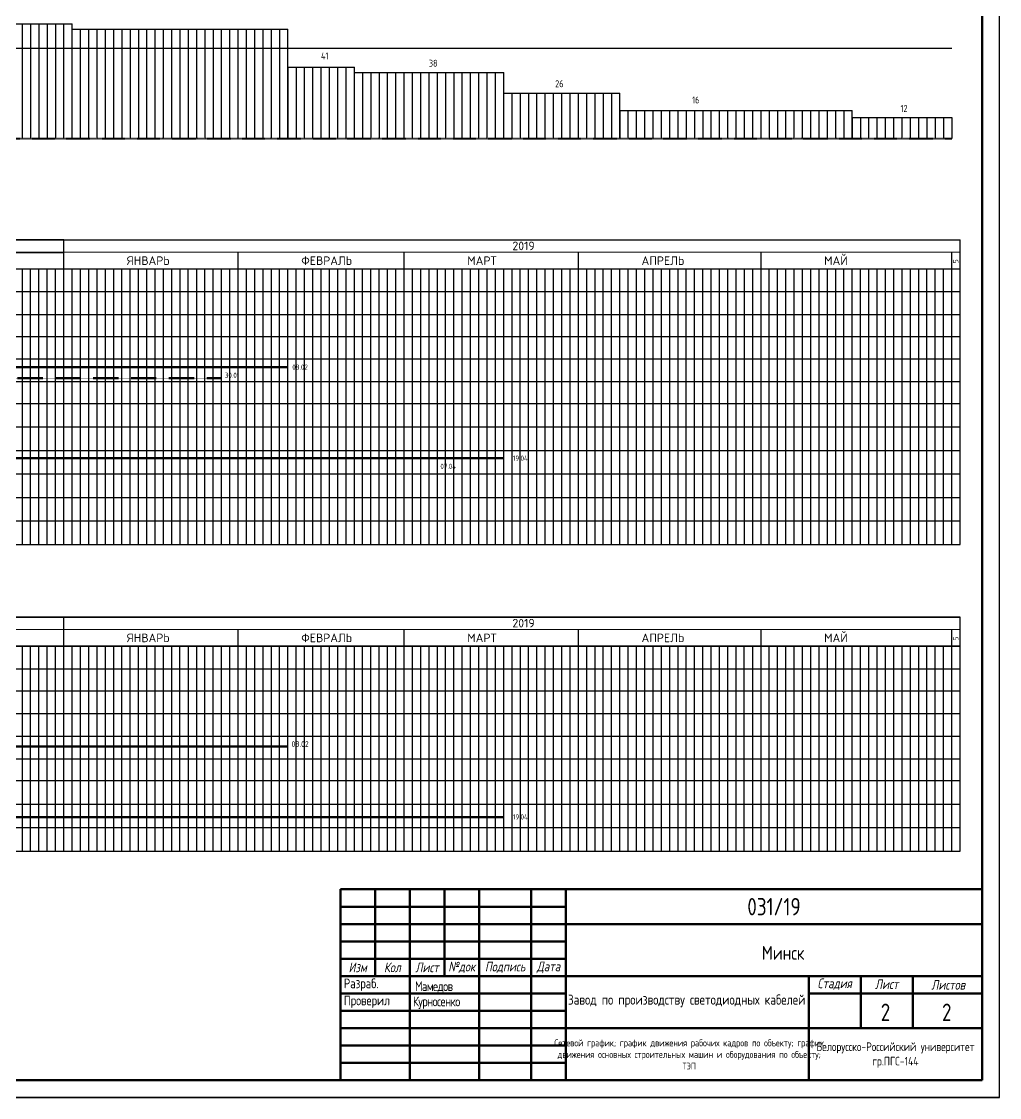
# Model space of a CAD drawing. Header units: millimetres. Extents: x -345369 to 252202, y 74562 to 424723.
# Drawn here: x -76518 to -48326, y 143737 to 174752 of the extents above; entities that cross this region are included whole.
import ezdxf

# ---------------------------------------------------------------- set-up
doc = ezdxf.new("R2010")
doc.units = ezdxf.units.MM
doc.linetypes.add('DASHED2', pattern=[9.525, 6.35, -3.175])
doc.linetypes.add('штриховая', pattern=[19.05, 12.7, -6.35])
doc.layers.add('1STAIR2D', color=30, linetype='Continuous')
doc.layers.add('A0-08', color=101, linetype='Continuous')
doc.layers.add('Штампы&Таблицы', color=1, linetype='Continuous', lineweight=70)
doc.styles.add('ISOCPEUR', font='isocpeur.TTF', dxfattribs={"width": 0.8})

msp = doc.modelspace()

# ---------------------------------------------------------------- linework, layer by layer
msp.add_line((-48326.352797, 143737.13897), (-48326.352797, 203137.13897))
at = {"lineweight": 30}
for p, q in [((-84387.5983, 174690.124945), (-75057.41231, 174690.124945)), ((-75057.41231, 171384.112846), (-75057.41231, 174690.124945)), ((-75057.41231, 174534.112846), (-68837.288317, 174534.112846)), ((-68837.288317, 171384.112846), (-68837.288317, 174534.112846)), ((-126891.998595, 173984.525219), (-49701.450431, 173984.525219)), ((-68837.288317, 173434.112846), (-66923.404011, 173434.112846)), ((-66923.404011, 171384.112846), (-66923.404011, 173434.112846)), ((-68837.288317, 171384.112846), (-68837.288317, 173134.112846)), ((-66923.404011, 173284.112846), (-62617.071903, 173284.112846)), ((-62617.071903, 171384.112846), (-62617.071903, 173284.112846)), ((-66923.404011, 171384.112846), (-66923.404011, 172984.112846)), ((-62617.071903, 172684.112846), (-59267.866789, 172684.112846)), ((-59267.866789, 171384.112846), (-59267.866789, 172684.112846)), ((-62617.071903, 171384.112846), (-62617.071903, 172384.112846)), ((-59267.866789, 171384.112846), (-59267.866789, 172184.112846)), ((-59267.866789, 172184.112846), (-52572.276889, 172184.112846)), ((-52572.276889, 171384.112846), (-52572.276889, 172184.112846)), ((-52572.276889, 171384.112846), (-52572.276889, 171984.112846)), ((-52572.276889, 171984.112846), (-49701.450431, 171984.112846)), ((-49701.450431, 171984.112846), (-49701.450431, 171384.112846)), ((-129930.792968, 166968.916334), (-49459.209723, 166969.245021)), ((-129930.790501, 166303.176962), (-49459.209723, 166303.505649)), ((-129930.788181, 165677.111708), (-49459.209723, 165677.440395)), ((-129930.785763, 165024.596527), (-49459.209723, 165024.894719)), ((-129930.783345, 164372.081861), (-49459.209723, 164372.380053)), ((-129930.783345, 164372.081861), (-49459.209723, 164372.380053)), ((-129930.781021, 163744.939555), (-49459.209723, 163745.237747)), ((-129930.778509, 163067.05253), (-49459.209723, 163067.350722)), ((-129930.778509, 163067.047498), (-49459.209723, 163067.047498)), ((-129930.775997, 162389.165504), (-49459.209723, 162389.463696)), ((-129930.775997, 162389.160473), (-49459.209723, 162389.160473)), ((-129930.775997, 162389.160473), (-49459.209723, 162389.160473)), ((-129930.773485, 161711.278479), (-49459.209723, 161711.576671)), ((-129930.773485, 161711.273447), (-49459.212235, 161711.571639)), ((-129930.773485, 161711.273447), (-49459.209723, 161711.273447)), ((-129930.773485, 161711.273447), (-49459.209723, 161711.273447)), ((-129930.773485, 161711.268416), (-49459.212235, 161711.268416)), ((-129930.773485, 161711.268416), (-49459.212235, 161711.268416)), ((-129930.770973, 161033.38139), (-75296.65036, 161033.38139)), ((-129930.770973, 161033.38139), (-49459.212235, 161033.38139)), ((-129930.768461, 160355.489334), (-75296.647848, 160355.489334)), ((-129930.768461, 160355.489334), (-49459.209723, 160355.489334)), ((-129930.765949, 159677.597277), (-75296.645336, 159677.597277)), ((-129930.765949, 159677.597277), (-49459.207211, 159677.597277)), ((-129924.097769, 156760.527036), (-49459.179699, 156760.527106)), ((-129924.095302, 156094.793236), (-49459.179699, 156095.121896)), ((-129924.092933, 155455.503276), (-49459.179699, 155455.831936)), ((-129924.090516, 154802.98861), (-49459.179699, 154803.31727)), ((-129924.088098, 154150.473427), (-49459.179699, 154150.771594)), ((-129924.08568, 153497.958761), (-49459.179699, 153498.256928)), ((-129924.08568, 153497.958761), (-49459.179699, 153498.256928)), ((-129924.083356, 152870.816455), (-49459.179699, 152871.114622)), ((-129924.080844, 152192.929073), (-49459.179699, 152193.131855)), ((-129924.080844, 152192.924373), (-75296.617824, 152192.924373)), ((-129924.080844, 151515.036992), (-49459.179699, 151515.239773)), ((-129924.080844, 151515.032292), (-75296.617824, 151515.032292)), ((-129924.078332, 150837.14491), (-49459.177187, 150837.347691)), ((-129924.078332, 150837.14021), (-75296.615312, 150837.14021))]:
    msp.add_line(p, q, dxfattribs=at)
at = {"linetype": 'штриховая', "lineweight": 40, "ltscale": 0.01}
msp.add_line((-126891.998595, 171384.112846), (-49701.450431, 171384.112846), dxfattribs=at)
at = {"lineweight": 50}
for p, q in [((-87497.660296, 164786.627825), (-68837.288317, 164786.627825)), ((-87497.660296, 162160.845556), (-62617.164324, 162160.845556)), ((-93714.87154, 153851.479162), (-68837.288317, 153851.479162)), ((-87497.660296, 151821.126987), (-62614.112944, 151821.126987))]:
    msp.add_line(p, q, dxfattribs=at)
at = {"linetype": 'DASHED2', "lineweight": 50}
msp.add_line((-89411.544602, 164472.188947), (-70751.172622, 164472.188947), dxfattribs=at)
at = {"layer": '1STAIR2D', "lineweight": 100}
for p, q in [((-48826.352797, 144237.13897), (-48826.352797, 202637.13897)), ((-130326.352797, 144237.13897), (-48826.352797, 144237.13897))]:
    msp.add_line(p, q, dxfattribs=at)
at = {"layer": '1STAIR2D', "color": 7, "lineweight": 100}
for p, q in [((-48826.352797, 149737.13897), (-67326.352797, 149737.13897)), ((-67326.352797, 149737.13897), (-67326.352797, 144237.13897)), ((-66326.352797, 149737.13897), (-66326.352797, 147237.13897)), ((-65326.352893, 149737.139005), (-65326.352893, 144237.139005)), ((-64326.352797, 149737.13897), (-64326.352797, 147237.13897)), ((-63326.352893, 149737.139005), (-63326.352893, 144237.139005)), ((-61826.352893, 149737.139005), (-61826.352893, 144237.139005)), ((-60826.352797, 149737.13897), (-60826.352797, 144237.13897)), ((-48826.352893, 148737.138965), (-60826.352893, 148737.138965)), ((-60826.352948, 147737.13899), (-67326.352948, 147737.13899)), ((-60826.352948, 147237.13899), (-67326.352948, 147237.13899)), ((-48826.352797, 147237.13897), (-60826.352797, 147237.13897)), ((-53826.352797, 147237.13897), (-53826.352797, 144237.13897)), ((-52326.352797, 147237.13897), (-52326.352797, 145737.13897)), ((-50826.352797, 147237.13897), (-50826.352797, 145737.13897)), ((-48826.352797, 146737.13897), (-53826.352797, 146737.13897)), ((-48826.352893, 145737.138965), (-60826.352893, 145737.138965))]:
    msp.add_line(p, q, dxfattribs=at)
at = {"layer": '1STAIR2D', "color": 7, "lineweight": 50}
for p, q in [((-60826.352797, 149237.13897), (-67326.352797, 149237.13897)), ((-60826.352797, 148737.138965), (-67326.352797, 148737.138965)), ((-60826.352948, 148237.13899), (-67326.352948, 148237.13899)), ((-60826.352948, 146737.13899), (-67326.352948, 146737.13899)), ((-60826.352948, 146237.13899), (-67326.352948, 146237.13899)), ((-60826.352948, 145737.13899), (-67326.352948, 145737.13899)), ((-60826.352948, 145237.13899), (-67326.352948, 145237.13899)), ((-60826.352948, 144737.13899), (-67326.352948, 144737.13899))]:
    msp.add_line(p, q, dxfattribs=at)
at = {"layer": '1STAIR2D', "color": 7}
msp.add_line((-67326.352797, 149237.13897), (-67326.352797, 149237.13897), dxfattribs=at)
at = {"layer": '1STAIR2D'}
msp.add_line((-132326.352797, 143737.13897), (-48326.352797, 143737.13897), dxfattribs=at)
at = {"layer": 'A0-08', "color": 0, "lineweight": 25}
for p, q in [((-76490.186936, 171389.373825), (-76490.186936, 174690.124945)), ((-76250.951398, 171389.373825), (-76250.951398, 174690.124945)), ((-76011.715859, 171389.373825), (-76011.715859, 174690.124945)), ((-75772.480321, 171389.373825), (-75772.480321, 174690.124945)), ((-75533.244783, 171389.373825), (-75533.244783, 174690.124945)), ((-75294.009245, 171389.373825), (-75294.009245, 174690.124945)), ((-75054.773707, 171389.373825), (-75054.773707, 174534.112846)), ((-74815.538168, 171389.373825), (-74815.538168, 174534.112846)), ((-74576.30263, 171389.373825), (-74576.30263, 174534.112846)), ((-74337.067092, 171389.373825), (-74337.067092, 174534.112846)), ((-74097.831554, 171389.373825), (-74097.831554, 174534.112846)), ((-73860.864445, 171389.373825), (-73860.864445, 174534.112846)), ((-73619.360477, 171389.373825), (-73619.360477, 174534.112846)), ((-73380.124939, 171389.373825), (-73380.124939, 174534.112846)), ((-73140.889401, 171389.373825), (-73140.889401, 174534.112846)), ((-72901.653863, 171389.373825), (-72901.653863, 174534.112846)), ((-72662.418325, 171389.373825), (-72662.418325, 174534.112846)), ((-72423.182786, 171389.373825), (-72423.182786, 174534.112846)), ((-72183.947248, 171389.373825), (-72183.947248, 174534.112846)), ((-71944.71171, 171389.373825), (-71944.71171, 174534.112846)), ((-71705.476172, 171389.373825), (-71705.476172, 174534.112846)), ((-71466.240634, 171389.373825), (-71466.240634, 174534.112846)), ((-71227.005095, 171389.373825), (-71227.005095, 174534.112846)), ((-70987.769557, 171389.373825), (-70987.769557, 174534.112846)), ((-70748.534019, 171389.373825), (-70748.534019, 174534.112846)), ((-70509.298481, 171389.373825), (-70509.298481, 174534.112846)), ((-70270.062943, 171389.373825), (-70270.062943, 174534.112846)), ((-70030.827405, 171389.373825), (-70030.827405, 174534.112846)), ((-69793.860295, 171389.373825), (-69793.860295, 174534.112846)), ((-69552.356328, 171389.373825), (-69552.356328, 174534.112846)), ((-69313.12079, 171389.373825), (-69313.12079, 174534.112846)), ((-69073.885252, 171389.373825), (-69073.885252, 174534.112846)), ((-68834.649714, 171389.373825), (-68834.649714, 173434.112846)), ((-68595.414175, 171389.373825), (-68595.414175, 173434.112846)), ((-68356.178637, 171389.373825), (-68356.178637, 173434.112846)), ((-68116.943099, 171389.373825), (-68116.943099, 173434.112846)), ((-67877.707561, 171389.373825), (-67877.707561, 173434.112846)), ((-67638.472023, 171389.373825), (-67638.472023, 173434.112846)), ((-67399.236484, 171389.373825), (-67399.236484, 173434.112846)), ((-67160.000946, 171389.373825), (-67160.000946, 173434.112846)), ((-66920.765408, 171389.373825), (-66920.765408, 173284.112846)), ((-66681.52987, 171389.373825), (-66681.52987, 173284.112846)), ((-66442.294332, 171389.373825), (-66442.294332, 173284.112846)), ((-66203.058793, 171389.373825), (-66203.058793, 173284.112846)), ((-65963.823255, 171389.373825), (-65963.823255, 173284.112846)), ((-65726.856146, 171389.373825), (-65726.856146, 173284.112846)), ((-65485.352179, 171389.373825), (-65485.352179, 173284.112846)), ((-65246.116641, 171389.373825), (-65246.116641, 173284.112846)), ((-65006.881102, 171389.373825), (-65006.881102, 173284.112846)), ((-64767.645564, 171389.373825), (-64767.645564, 173284.112846)), ((-64528.410026, 171389.373825), (-64528.410026, 173284.112846)), ((-64289.174488, 171389.373825), (-64289.174488, 173284.112846)), ((-64049.93895, 171389.373825), (-64049.93895, 173284.112846)), ((-63810.703411, 171389.373825), (-63810.703411, 173284.112846)), ((-63571.467873, 171389.373825), (-63571.467873, 173284.112846)), ((-63332.232335, 171389.373825), (-63332.232335, 173284.112846)), ((-63092.996797, 171389.373825), (-63092.996797, 173284.112846)), ((-62853.761259, 171389.373825), (-62853.761259, 173284.112846)), ((-62614.52572, 171389.373825), (-62614.52572, 172684.112846)), ((-62375.290182, 171389.373825), (-62375.290182, 172684.112846)), ((-62136.054644, 171389.373825), (-62136.054644, 172684.112846)), ((-61896.819106, 171389.373825), (-61896.819106, 172684.112846)), ((-61659.851997, 171389.373825), (-61659.851997, 172684.112846)), ((-61418.34803, 171389.373825), (-61418.34803, 172684.112846)), ((-61179.112491, 171389.373825), (-61179.112491, 172684.112846)), ((-60939.876953, 171389.373825), (-60939.876953, 172684.112846)), ((-60700.641415, 171389.373825), (-60700.641415, 172684.112846)), ((-60461.405877, 171389.373825), (-60461.405877, 172684.112846)), ((-60222.170339, 171389.373825), (-60222.170339, 172684.112846)), ((-59982.9348, 171389.373825), (-59982.9348, 172684.112846)), ((-59743.699262, 171389.373825), (-59743.699262, 172684.112846)), ((-59504.463724, 171389.373825), (-59504.463724, 172684.112846)), ((-59265.228186, 171389.373825), (-59265.228186, 172184.112846)), ((-59025.992648, 171389.373825), (-59025.992648, 172184.112846)), ((-58786.757109, 171389.373825), (-58786.757109, 172184.112846)), ((-58547.521571, 171389.373825), (-58547.521571, 172184.112846)), ((-58308.286033, 171389.373825), (-58308.286033, 172184.112846)), ((-58069.050495, 171389.373825), (-58069.050495, 172184.112846)), ((-57829.814957, 171389.373825), (-57829.814957, 172184.112846)), ((-57592.847847, 171389.373825), (-57592.847847, 172184.112846)), ((-57351.34388, 171389.373825), (-57351.34388, 172184.112846)), ((-57112.108342, 171389.373825), (-57112.108342, 172184.112846)), ((-56872.872804, 171389.373825), (-56872.872804, 172184.112846)), ((-56633.637266, 171389.373825), (-56633.637266, 172184.112846)), ((-56394.401727, 171389.373825), (-56394.401727, 172184.112846)), ((-56155.166189, 171389.373825), (-56155.166189, 172184.112846)), ((-55915.930651, 171389.373825), (-55915.930651, 172184.112846)), ((-55676.695113, 171389.373825), (-55676.695113, 172184.112846)), ((-55437.459575, 171389.373825), (-55437.459575, 172184.112846)), ((-55198.224036, 171389.373825), (-55198.224036, 172184.112846)), ((-54958.988498, 171389.373825), (-54958.988498, 172184.112846)), ((-54719.75296, 171389.373825), (-54719.75296, 172184.112846)), ((-54480.517422, 171389.373825), (-54480.517422, 172184.112846)), ((-54241.281884, 171389.373825), (-54241.281884, 172184.112846)), ((-54002.046345, 171389.373825), (-54002.046345, 172184.112846)), ((-53762.810807, 171389.373825), (-53762.810807, 172184.112846)), ((-53525.843698, 171389.373825), (-53525.843698, 172184.112846)), ((-53284.339731, 171389.373825), (-53284.339731, 172184.112846)), ((-53045.104193, 171389.373825), (-53045.104193, 172184.112846)), ((-52805.868655, 171389.373825), (-52805.868655, 172184.112846)), ((-52566.633116, 171389.373825), (-52566.633116, 171984.112846)), ((-52327.397578, 171389.373825), (-52327.397578, 171984.112846)), ((-52088.16204, 171389.373825), (-52088.16204, 171984.112846)), ((-51848.926502, 171389.373825), (-51848.926502, 171984.112846)), ((-51609.690964, 171389.373825), (-51609.690964, 171984.112846)), ((-51370.455425, 171389.373825), (-51370.455425, 171984.112846)), ((-51131.219887, 171389.373825), (-51131.219887, 171984.112846)), ((-50891.984349, 171389.373825), (-50891.984349, 171984.112846)), ((-50652.748811, 171389.373825), (-50652.748811, 171984.112846)), ((-50413.513273, 171389.373825), (-50413.513273, 171984.112846)), ((-50174.277734, 171389.373825), (-50174.277734, 171984.112846)), ((-49935.042196, 171389.373825), (-49935.042196, 171984.112846)), ((-76492.825539, 159677.597277), (-76492.825539, 167619.471813)), ((-76255.85843, 159677.597277), (-76255.85843, 167619.471813)), ((-76014.354463, 159677.597277), (-76014.354463, 167619.471813)), ((-75775.118925, 159677.597277), (-75775.118925, 167619.471813)), ((-75535.883386, 159677.597277), (-75535.883386, 167619.471813)), ((-75057.41231, 159677.597277), (-75057.41231, 167619.471813)), ((-74818.176772, 159677.597277), (-74818.176772, 167619.471813)), ((-74578.941234, 159677.597277), (-74578.941234, 167619.471813)), ((-74339.705695, 159677.597277), (-74339.705695, 167619.471813)), ((-74100.470157, 159677.597277), (-74100.470157, 167619.471813)), ((-73861.234619, 159677.597277), (-73861.234619, 167619.471813)), ((-73621.999081, 159677.597277), (-73621.999081, 167619.471813)), ((-73382.763543, 159677.597277), (-73382.763543, 167619.471813)), ((-73143.528004, 159677.597277), (-73143.528004, 167619.471813)), ((-72904.292466, 159677.597277), (-72904.292466, 167619.471813)), ((-72665.056928, 159677.597277), (-72665.056928, 167619.471813)), ((-72425.82139, 159677.597277), (-72425.82139, 167619.471813)), ((-72186.585852, 159677.597277), (-72186.585852, 167619.471813)), ((-71947.350313, 159677.597277), (-71947.350313, 167619.471813)), ((-71710.383204, 159677.597277), (-71710.383204, 167619.471813)), ((-71468.879237, 159677.597277), (-71468.879237, 167619.471813)), ((-71229.643699, 159677.597277), (-71229.643699, 167619.471813)), ((-70990.408161, 159677.597277), (-70990.408161, 167619.471813)), ((-70751.172622, 159677.597277), (-70751.172622, 167619.471813)), ((-70511.937084, 159677.597277), (-70511.937084, 167619.471813)), ((-70033.466008, 159677.597277), (-70033.466008, 167619.471813)), ((-69794.23047, 159677.597277), (-69794.23047, 167619.471813)), ((-69554.994932, 159677.597277), (-69554.994932, 167619.471813)), ((-69315.759393, 159677.597277), (-69315.759393, 167619.471813)), ((-69076.523855, 159677.597277), (-69076.523855, 167619.471813)), ((-68837.288317, 159677.597277), (-68837.288317, 167619.471813)), ((-68598.052779, 159677.597277), (-68598.052779, 167619.471813)), ((-68358.817241, 159677.597277), (-68358.817241, 167619.471813)), ((-68119.581702, 159677.597277), (-68119.581702, 167619.471813)), ((-67880.346164, 159677.597277), (-67880.346164, 167619.471813)), ((-67641.110626, 159677.597277), (-67641.110626, 167619.471813)), ((-67401.875088, 159677.597277), (-67401.875088, 167619.471813)), ((-67162.63955, 159677.597277), (-67162.63955, 167619.471813)), ((-66923.404011, 159677.597277), (-66923.404011, 167619.471813)), ((-66686.436902, 159677.597277), (-66686.436902, 167619.471813)), ((-66444.932935, 159677.597277), (-66444.932935, 167619.471813)), ((-66205.697397, 159677.597277), (-66205.697397, 167619.471813)), ((-65966.461859, 159677.597277), (-65966.461859, 167619.471813)), ((-65727.22632, 159677.597277), (-65727.22632, 167619.471813)), ((-65248.755244, 159677.597277), (-65248.755244, 167619.471813)), ((-65009.519706, 159677.597277), (-65009.519706, 167619.471813)), ((-64770.284168, 159677.597277), (-64770.284168, 167619.471813)), ((-64531.048629, 159677.597277), (-64531.048629, 167619.471813)), ((-64291.813091, 159677.597277), (-64291.813091, 167619.471813)), ((-64052.577553, 159677.597277), (-64052.577553, 167619.471813)), ((-63813.342015, 159677.597277), (-63813.342015, 167619.471813)), ((-63574.106477, 159677.597277), (-63574.106477, 167619.471813)), ((-63334.870938, 159677.597277), (-63334.870938, 167619.471813)), ((-63095.6354, 159677.597277), (-63095.6354, 167619.471813)), ((-62856.399862, 159677.597277), (-62856.399862, 167619.471813)), ((-62617.164324, 159677.597277), (-62617.164324, 167619.471813)), ((-62377.928786, 159677.597277), (-62377.928786, 167619.471813)), ((-62138.693247, 159677.597277), (-62138.693247, 167619.471813)), ((-61901.726138, 159677.597277), (-61901.726138, 167619.471813)), ((-61660.222171, 159677.597277), (-61660.222171, 167619.471813)), ((-61420.986633, 159677.597277), (-61420.986633, 167619.471813)), ((-61181.751095, 159677.597277), (-61181.751095, 167619.471813)), ((-60942.515557, 159677.597277), (-60942.515557, 167619.471813)), ((-60703.280018, 159677.597277), (-60703.280018, 167619.471813)), ((-60224.808942, 159677.597277), (-60224.808942, 167619.471813)), ((-59985.573404, 159677.597277), (-59985.573404, 167619.471813)), ((-59746.337866, 159677.597277), (-59746.337866, 167619.471813)), ((-59507.102327, 159677.597277), (-59507.102327, 167619.471813)), ((-59267.866789, 159677.597277), (-59267.866789, 167619.471813)), ((-59028.631251, 159677.597277), (-59028.631251, 167619.471813)), ((-58789.395713, 159677.597277), (-58789.395713, 167619.471813)), ((-58550.160175, 159677.597277), (-58550.160175, 167619.471813)), ((-58310.924636, 159677.597277), (-58310.924636, 167619.471813)), ((-58071.689098, 159677.597277), (-58071.689098, 167619.471813)), ((-57832.45356, 159677.597277), (-57832.45356, 167619.471813)), ((-57593.218022, 159677.597277), (-57593.218022, 167619.471813)), ((-57353.982484, 159677.597277), (-57353.982484, 167619.471813)), ((-57114.746945, 159677.597277), (-57114.746945, 167619.471813)), ((-56877.779836, 159677.597277), (-56877.779836, 167619.471813)), ((-56636.275869, 159677.597277), (-56636.275869, 167619.471813)), ((-56397.040331, 159677.597277), (-56397.040331, 167619.471813)), ((-56157.804793, 159677.597277), (-56157.804793, 167619.471813)), ((-55918.569254, 159677.597277), (-55918.569254, 167619.471813)), ((-55679.333716, 159677.597277), (-55679.333716, 167619.471813)), ((-55440.098178, 159677.597277), (-55440.098178, 167619.471813)), ((-54961.627102, 159677.597277), (-54961.627102, 167619.471813)), ((-54722.391563, 159677.597277), (-54722.391563, 167619.471813)), ((-54483.156025, 159677.597277), (-54483.156025, 167619.471813)), ((-54243.920487, 159677.597277), (-54243.920487, 167619.471813)), ((-54004.684949, 159677.597277), (-54004.684949, 167619.471813)), ((-53765.449411, 159677.597277), (-53765.449411, 167619.471813)), ((-53526.213872, 159677.597277), (-53526.213872, 167619.471813)), ((-53286.978334, 159677.597277), (-53286.978334, 167619.471813)), ((-53047.742796, 159677.597277), (-53047.742796, 167619.471813)), ((-52808.507258, 159677.597277), (-52808.507258, 167619.471813)), ((-52569.27172, 159677.597277), (-52569.27172, 167619.471813)), ((-52330.036182, 159677.597277), (-52330.036182, 167619.471813)), ((-52090.800643, 159677.597277), (-52090.800643, 167619.471813)), ((-51851.565105, 159677.597277), (-51851.565105, 167619.471813)), ((-51614.597996, 159677.597277), (-51614.597996, 167619.471813)), ((-51373.094029, 159677.597277), (-51373.094029, 167619.471813)), ((-51133.858491, 159677.597277), (-51133.858491, 167619.471813)), ((-50894.622952, 159677.597277), (-50894.622952, 167619.471813)), ((-50655.387414, 159677.597277), (-50655.387414, 167619.471813)), ((-50416.151876, 159677.597277), (-50416.151876, 167619.471813)), ((-50176.916338, 159677.597277), (-50176.916338, 167619.471813)), ((-49937.6808, 159677.597277), (-49937.6808, 167619.471813)), ((-76492.795515, 150837.279563), (-76492.795515, 156745.348688)), ((-76255.828406, 150837.28016), (-76255.828406, 156745.348688)), ((-76014.324438, 150837.280769), (-76014.324438, 156745.348688)), ((-75775.0889, 150837.281372), (-75775.0889, 156745.348688)), ((-75535.853362, 150837.281975), (-75535.853362, 156745.348688)), ((-75057.382286, 150837.283181), (-75057.382286, 156745.348688)), ((-74818.146747, 150837.283784), (-74818.146747, 156745.348688)), ((-74578.911209, 150837.284387), (-74578.911209, 156745.348688)), ((-74339.675671, 150837.284989), (-74339.675671, 156745.348688)), ((-74100.440133, 150837.285592), (-74100.440133, 156745.348688)), ((-73861.204595, 150837.286195), (-73861.204595, 156745.348688)), ((-73621.969056, 150837.286798), (-73621.969056, 156745.348688)), ((-73382.733518, 150837.287401), (-73382.733518, 156745.348688)), ((-73143.49798, 150837.288004), (-73143.49798, 156745.348688)), ((-72904.262442, 150837.288607), (-72904.262442, 156745.348688)), ((-72665.026904, 150837.28921), (-72665.026904, 156745.348688)), ((-72425.791365, 150837.289813), (-72425.791365, 156745.348688)), ((-72186.555827, 150837.290416), (-72186.555827, 156745.348688)), ((-71949.588718, 150837.291013), (-71949.588718, 156745.348688)), ((-71708.084751, 150837.291621), (-71708.084751, 156745.348688)), ((-71468.849213, 150837.292224), (-71468.849213, 156745.348688)), ((-71229.613674, 150837.292827), (-71229.613674, 156745.348688)), ((-70990.378136, 150837.29343), (-70990.378136, 156745.348688)), ((-70751.142598, 150837.294033), (-70751.142598, 156745.348688)), ((-70511.90706, 150837.294636), (-70511.90706, 156745.348688)), ((-70272.671522, 150837.295239), (-70272.671522, 156745.348688)), ((-70033.435984, 150837.295842), (-70033.435984, 156745.348688)), ((-69794.200445, 150837.296445), (-69794.200445, 156745.348688)), ((-69554.964907, 150837.297047), (-69554.964907, 156745.348688)), ((-69315.729369, 150837.29765), (-69315.729369, 156745.348688)), ((-69076.493831, 150837.298253), (-69076.493831, 156745.348688)), ((-68837.258293, 150837.298856), (-68837.258293, 156745.348688)), ((-68598.022754, 150837.299459), (-68598.022754, 156745.348688)), ((-68358.787216, 150837.300062), (-68358.787216, 156745.348688)), ((-68119.551678, 150837.300665), (-68119.551678, 156745.348688)), ((-67882.584569, 150837.301262), (-67882.584569, 156745.348688)), ((-67641.080602, 150837.301871), (-67641.080602, 156745.348688)), ((-67401.845063, 150837.302474), (-67401.845063, 156745.348688)), ((-67162.609525, 150837.303077), (-67162.609525, 156745.348688)), ((-66923.373987, 150837.303679), (-66923.373987, 156745.348688)), ((-66684.138449, 150837.304282), (-66684.138449, 156745.348688)), ((-66444.902911, 150837.304885), (-66444.902911, 156745.348688)), ((-66205.667372, 150837.305488), (-66205.667372, 156745.348688)), ((-65966.431834, 150837.306091), (-65966.431834, 156745.348688)), ((-65727.196296, 150837.306694), (-65727.196296, 156745.348688)), ((-65487.960758, 150837.307297), (-65487.960758, 156745.348688)), ((-65248.72522, 150837.3079), (-65248.72522, 156745.348688)), ((-65009.489681, 150837.308503), (-65009.489681, 156745.348688)), ((-64770.254143, 150837.309106), (-64770.254143, 156745.348688)), ((-64531.018605, 150837.309708), (-64531.018605, 156745.348688)), ((-64291.783067, 150837.310311), (-64291.783067, 156745.348688)), ((-64052.547529, 150837.310914), (-64052.547529, 156745.348688)), ((-63815.58042, 150837.311511), (-63815.58042, 156745.348688)), ((-63574.076452, 150837.31212), (-63574.076452, 156745.348688)), ((-63334.840914, 150837.312723), (-63334.840914, 156745.348688)), ((-63095.605376, 150837.313326), (-63095.605376, 156745.348688)), ((-62856.369838, 150837.313929), (-62856.369838, 156745.348688)), ((-62617.134299, 150837.314532), (-62617.134299, 156745.348688)), ((-62377.898761, 150837.315135), (-62377.898761, 156745.348688)), ((-62138.663223, 150837.315737), (-62138.663223, 156745.348688)), ((-61899.427685, 150837.31634), (-61899.427685, 156745.348688)), ((-61660.192147, 150837.316943), (-61660.192147, 156745.348688)), ((-61420.956608, 150837.317546), (-61420.956608, 156745.348688)), ((-61181.72107, 150837.318149), (-61181.72107, 156745.348688)), ((-60942.485532, 150837.318752), (-60942.485532, 156745.348688)), ((-60703.249994, 150837.319355), (-60703.249994, 156745.348688)), ((-60464.014456, 150837.319958), (-60464.014456, 156745.348688)), ((-60224.778918, 150837.320561), (-60224.778918, 156745.348688)), ((-59985.543379, 150837.321164), (-59985.543379, 156745.348688)), ((-59748.57627, 150837.321761), (-59748.57627, 156745.348688)), ((-59507.072303, 150837.322369), (-59507.072303, 156745.348688)), ((-59267.836765, 150837.322972), (-59267.836765, 156745.348688)), ((-59028.601227, 150837.323575), (-59028.601227, 156745.348688)), ((-58789.365688, 150837.324178), (-58789.365688, 156745.348688)), ((-58550.13015, 150837.324781), (-58550.13015, 156745.348688)), ((-58310.894612, 150837.325384), (-58310.894612, 156745.348688)), ((-58071.659074, 150837.325987), (-58071.659074, 156745.348688)), ((-57832.423536, 150837.32659), (-57832.423536, 156745.348688)), ((-57593.187997, 150837.327193), (-57593.187997, 156745.348688)), ((-57353.952459, 150837.327796), (-57353.952459, 156745.348688)), ((-57114.716921, 150837.328398), (-57114.716921, 156745.348688)), ((-56875.481383, 150837.329001), (-56875.481383, 156745.348688)), ((-56636.245845, 150837.329604), (-56636.245845, 156745.348688)), ((-56397.010306, 150837.330207), (-56397.010306, 156745.348688)), ((-56157.774768, 150837.33081), (-56157.774768, 156745.348688)), ((-55918.53923, 150837.331413), (-55918.53923, 156745.348688)), ((-55681.572121, 150837.33201), (-55681.572121, 156745.348688)), ((-55440.068154, 150837.332619), (-55440.068154, 156745.348688)), ((-55200.832615, 150837.333222), (-55200.832615, 156745.348688)), ((-54961.627102, 150837.333824), (-54961.627102, 156745.348688)), ((-54961.597077, 150837.333825), (-54961.597077, 156745.348688)), ((-54722.391563, 150837.334427), (-54722.391563, 156745.348688)), ((-54483.156025, 150837.33503), (-54483.156025, 156745.348688)), ((-54243.920487, 150837.335633), (-54243.920487, 156745.348688)), ((-54004.684949, 150837.336236), (-54004.684949, 156745.348688)), ((-53765.449411, 150837.336839), (-53765.449411, 156745.348688)), ((-53526.213872, 150837.337442), (-53526.213872, 156745.348688)), ((-53286.978334, 150837.338045), (-53286.978334, 156745.348688)), ((-53047.742796, 150837.338648), (-53047.742796, 156745.348688)), ((-52808.507258, 150837.339251), (-52808.507258, 156745.348688)), ((-52569.27172, 150837.339853), (-52569.27172, 156745.348688)), ((-52330.036182, 150837.340456), (-52330.036182, 156745.348688)), ((-52090.800643, 150837.341059), (-52090.800643, 156745.348688)), ((-51853.833534, 150837.341656), (-51853.833534, 156745.348688)), ((-51612.329567, 150837.342265), (-51612.329567, 156745.348688)), ((-51373.094029, 150837.342868), (-51373.094029, 156745.348688)), ((-51133.858491, 150837.343471), (-51133.858491, 156745.348688)), ((-50894.622952, 150837.344074), (-50894.622952, 156745.348688)), ((-50655.387414, 150837.344677), (-50655.387414, 156745.348688)), ((-50416.151876, 150837.34528), (-50416.151876, 156745.348688)), ((-50176.916338, 150837.345883), (-50176.916338, 156745.348688)), ((-49937.6808, 150837.346485), (-49937.6808, 156745.348688)), ((-49698.445261, 150837.347088), (-49698.445261, 156745.348688)), ((-49459.209723, 150837.347691), (-49459.209723, 156745.348688))]:
    msp.add_line(p, q, dxfattribs=at)
at = {"layer": 'A0-08', "color": 0, "lineweight": 30}
for p, q in [((-123056.058964, 168458.036028), (-49459.209723, 168458.036028)), ((-119010.121779, 168458.036028), (-75296.647848, 168458.036028)), ((-75296.647848, 168458.036028), (-85664.840601, 168458.036028)), ((-75296.647848, 159677.597277), (-75296.647848, 168458.036028)), ((-49459.209723, 159677.597277), (-49459.209723, 168458.036028)), ((-123855.664503, 168091.330868), (-49459.209723, 168109.470619)), ((-123855.664503, 168091.330868), (-75296.647848, 168103.170793)), ((-70272.701546, 159677.597277), (-70272.701546, 168104.395759)), ((-65487.990782, 159677.597277), (-65487.990782, 168105.562394)), ((-60464.04448, 159677.597277), (-60464.04448, 168107.349792)), ((-55200.86264, 159677.597277), (-55200.86264, 168110.695342)), ((-49699.524731, 159677.597277), (-49698.226697, 168114.1931)), ((-85664.840601, 168091.330868), (-75296.647848, 168097.921426)), ((-113302.349797, 167619.471813), (-49459.209723, 167619.471813)), ((-123056.02894, 157583.912903), (-49459.179699, 157583.912903)), ((-119010.091755, 157583.912903), (-49459.179699, 157583.912903)), ((-49459.179699, 157583.912903), (-85664.810576, 157583.912903)), ((-75296.617824, 150837.282578), (-75296.617824, 157583.912903)), ((-75296.617824, 155819.507156), (-75296.617824, 157583.912903)), ((-49459.179699, 150837.347691), (-49459.179699, 157583.912903)), ((-123855.634478, 157217.207744), (-49459.179699, 157235.347494)), ((-123855.634478, 157217.207744), (-49459.179699, 157235.347494)), ((-85664.810576, 157217.207744), (-49459.179699, 157240.221907)), ((-70272.701546, 150837.295239), (-70272.701546, 157230.272635)), ((-65487.990782, 150837.307297), (-65487.990782, 157231.439269)), ((-60464.04448, 150837.319958), (-60464.04448, 157233.226667)), ((-55200.86264, 150837.333222), (-55200.86264, 157236.572217)), ((-49701.025349, 150837.347082), (-49698.196673, 157240.069975)), ((-113302.319773, 156745.348688), (-49459.179699, 156745.348688)), ((-49459.179699, 150837.347691), (-49459.179699, 156745.348688))]:
    msp.add_line(p, q, dxfattribs=at)
at = {"layer": 'Штампы&Таблицы', "lineweight": 25}
for q in [(-48326.338093, 203137.157252), (-132426.338093, 143737.157252)]:
    msp.add_line((-48326.338093, 143737.157252), q, dxfattribs=at)

# ---------------------------------------------------------------- texts
at = {"lineweight": 25, "style": 'ISOCPEUR'}
for s, p in [('2019', (-62368.420764, 168160.659244)), ('ЯНВАРЬ', (-73477.549375, 167735.42662)), ('ФЕВРАЛЬ', (-68453.603073, 167735.42662)), ('МАРТ', (-63668.892309, 167735.42662)), ('АПРЕЛЬ', (-58644.946007, 167735.42662)), ('МАЙ', (-53381.764166, 167735.42662)), ('2019', (-62368.39074, 157286.536119)), ('ЯНВАРЬ', (-73477.51935, 156861.303495)), ('ФЕВРАЛЬ', (-68453.573048, 156861.303495)), ('МАРТ', (-63668.862284, 156861.303495)), ('АПРЕЛЬ', (-58644.915982, 156861.303495)), ('МАЙ', (-53381.734142, 156861.303495))]:
    msp.add_text(s, height=247.4037, dxfattribs=at).set_placement(p)
at = {"attachment_point": 5, "style": 'ISOCPEUR'}
for s, insert, char_height, width in [('08.02', (-68488.701385, 164789.332039), 150, 978.77199885), ('30.01', (-70447.730804, 164555.067299), 150, 978.77199885), ('19.04', (-62138.693247, 162163.54977), 150, 978.77199885), ('07.04', (-64217.573299, 161929.28503), 150, 978.77199885), ('08.02', (-68487.552002, 153922.544964), 164.9358, 1020.03182622), ('19.04', (-62138.663223, 151823.831201), 150, 978.77199885), ('\\pl400,t400;Минск', (-54762.411156, 147904.957926), 400, 7000), ('\\pl250,t250;{\\H1.1667x;Завод по производству светодиодных кабелей}', (-57469.405051, 146518.366451), 250, 7000)]:
    msp.add_mtext(s, dxfattribs=dict(at, insert=insert, char_height=char_height, width=width))
at = {"color": 7, "insert": (-57369.709696, 144977.527264), "char_height": 200, "width": 7578.15135222, "attachment_point": 5, "style": 'ISOCPEUR'}
msp.add_mtext('\\pl200,t200;{\\C256;Сетевой график; график движения рабочих кадров по объекту; график движения основных строительных машин и оборудования по объекту; ТЭП}', dxfattribs=at)
at = {"layer": '1STAIR2D', "color": 7, "style": 'ISOCPEUR'}
for s, insert, char_height, width, attachment_point in [('031/19', (-54826.352845, 149237.138968), 500, 11999.99990438, 5), ('{\\fISOCPEUR|b0|i1|c204|p34;№док}', (-63826.352845, 147487.13899), 280, 999.99990438, 5), ('{\\fISOCPEUR|b0|i1|c204|p34;Подпись}', (-62576.352893, 147487.13899), 280, 1500, 5), ('{\\fISOCPEUR|b0|i1|c204|p34;Дата}', (-61326.352845, 147487.13899), 280, 1000.00009562, 5), ('{\\fISOCPEUR|b0|i1|c204|p34;Изм}', (-66826.352797, 147487.13899), 280, 1000, 5), ('{\\fISOCPEUR|b0|i1|c204|p34;Кол}', (-65826.352845, 147487.13899), 280, 999.99990438, 5), ('{\\fISOCPEUR|b0|i1|c204|p34;Лист}', (-64826.352845, 147487.13899), 280, 1000.00009562, 5), ('Разраб.', (-67227.361385, 146987.13899), 280, 1901.00849216, 4), ('{\\T0.9;Мамедов}', (-65174.800713, 146920.325898), 280, 2001.00849216, 4), ('{\\fISOCPEUR|b0|i1|c204|p34;Стадия}', (-53077.361385, 147004.474504), 280, 1500, 5), ('{\\fISOCPEUR|b0|i1|c204|p34;Лист}', (-51577.361385, 147004.474504), 280, 1500, 5), ('{\\fISOCPEUR|b0|i1|c204|p34;Листов}', (-49804.46376, 146984.411812), 280, 1403.22615183, 5), ('Проверил', (-67227.361535, 146495.806757), 280, 1901.00864258, 4), ('{\\T0.9;Курносенко}', (-65234.958166, 146467.250288), 280, 2001.00849216, 4), ('2', (-51612.227801, 146192.413186), 500, 1251.35958494, 5), ('2', (-49845.948337, 146192.413186), 500, 1251.35958494, 5), ('Белорусско-Российский университет\\Pгр.ПГС-144', (-51325.083172, 144958.512012), 250, 4927.76127091, 5)]:
    msp.add_mtext(s, dxfattribs=dict(at, insert=insert, char_height=char_height, width=width, attachment_point=attachment_point))
at = {"layer": 'A0-08', "color": 0, "lineweight": 25, "style": 'ISOCPEUR'}
for p in [(-49512.035702, 167779.135962), (-49512.005678, 156905.012837)]:
    msp.add_text('5', height=149.522211, rotation=90, dxfattribs=at).set_placement(p)
at = {"layer": 'A0-08', "color": 0, "lineweight": -2, "char_height": 200, "width": 4561.24336117, "attachment_point": 1, "style": 'ISOCPEUR'}
for s, insert in [('41', (-67884.311547, 173859.610783)), ('38', (-64774.20334, 173649.039475)), ('26', (-61133.739719, 173057.962796)), ('16', (-57186.399549, 172589.627038)), ('12', (-51178.378794, 172345.066612))]:
    msp.add_mtext(s, dxfattribs=dict(at, insert=insert))

doc.saveas('drawing.dxf')
